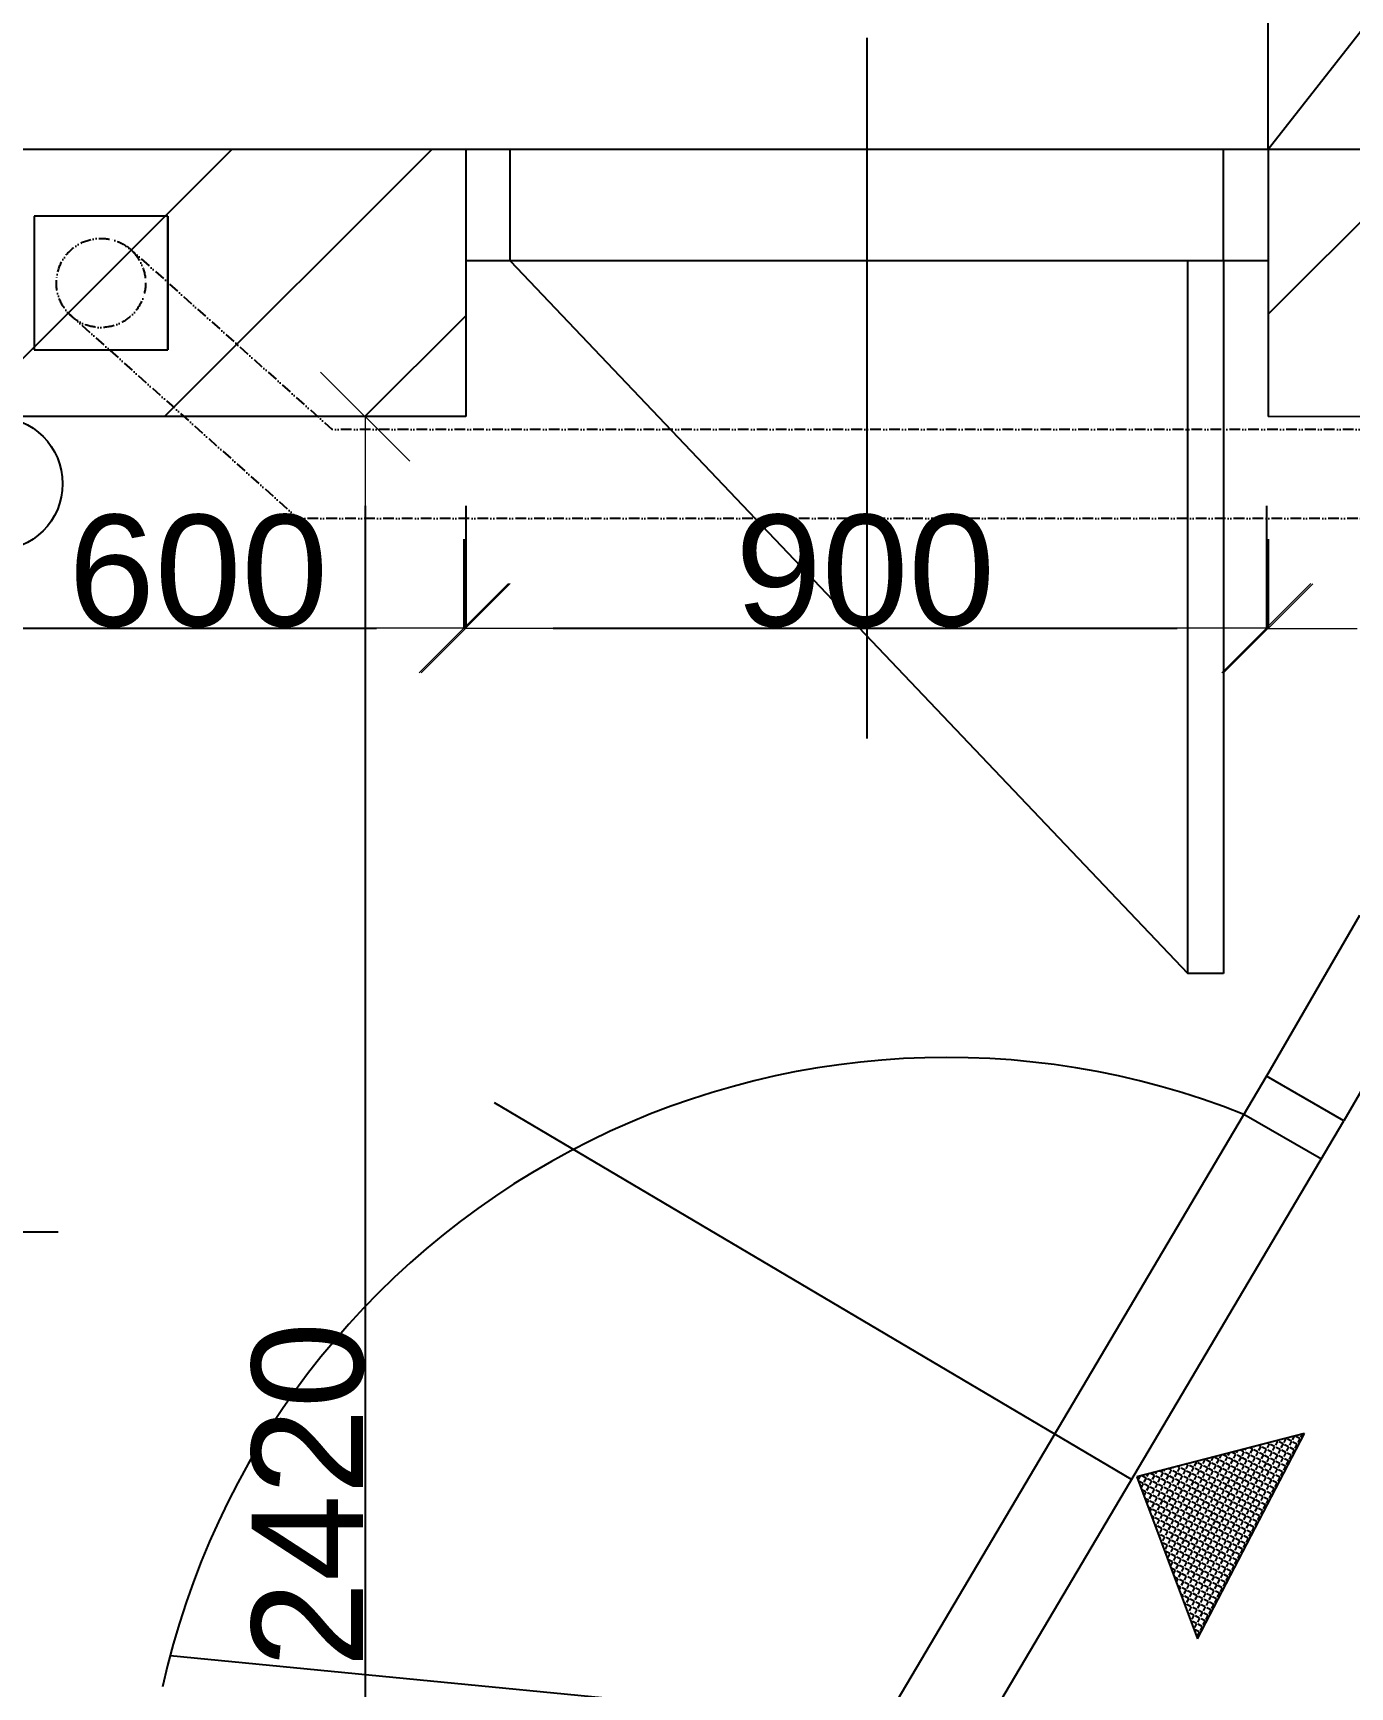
# Model space of a CAD drawing. Header units: millimetres. Extents: x 1480 to 86316, y 1484 to 27567.
# Drawn here: x 45429 to 46906, y 19368 to 21224 of the extents above; entities that cross this region are included whole.
import ezdxf

# ---------------------------------------------------------------- set-up
doc = ezdxf.new("R2010")
doc.units = ezdxf.units.MM
doc.linetypes.add('ACAD_ISO12W100', pattern=[21, 12, -3, 0, -3, 0, -3])
doc.layers.add('SLÁDEK OBV ZDIVO', color=7, linetype='Continuous')
doc.styles.add('GENERATED_STYLE_1', font='arial.ttf')

# ---------------------------------------------------------------- blocks, each defined once
blk = doc.blocks.new('ARROWHEAD_6')
at = {"color": 0, "linetype": 'Continuous', "lineweight": 0}
for p, q in [((-0.5, -0.5), (0.5, 0.5)), ((0, 0), (-1, 0))]:
    blk.add_line(p, q, dxfattribs=at)

msp = doc.modelspace()

# ---------------------------------------------------------------- linework, layer by layer
at = {"color": 7}
for p, q in [((46813.9, 21093.9), (46813.9, 23282.1)), ((46813.9, 21093.9), (47099.6, 21459.8)), ((46363.9, 21218.8), (46363.9, 20432.6)), ((41413.9, 21096.2), (45913.9, 21093.9)), ((45913.9, 21094.1), (46813.9, 21094.1)), ((45913.9, 21093.9), (45913.9, 20793.9)), ((45963.9, 20968.8), (45963.9, 21094.1)), ((46763.9, 20968.8), (46763.9, 21094.1)), ((46813.9, 21093.9), (47413.9, 21093.9)), ((46813.9, 21093.9), (46813.9, 20993.9)), ((46813.9, 21093.9), (46813.9, 20793.9)), ((45429.9, 21018.9), (45429.9, 20868.9)), ((45579.9, 21018.9), (45429.9, 21018.9)), ((45429.9, 21018.9), (45429.9, 20868.9)), ((45579.9, 21018.9), (45429.9, 21018.9)), ((45429.9, 21018.9), (45429.9, 20868.9)), ((45579.9, 21018.9), (45429.9, 21018.9)), ((45579.9, 20868.9), (45579.9, 21018.9)), ((45579.9, 20868.9), (45579.9, 21018.9)), ((45579.9, 20868.9), (45579.9, 21018.9)), ((45913.9, 20969.1), (46813.9, 20969.1)), ((45963.9, 20968.8), (46723.9, 20168.8)), ((46723.9, 20168.8), (46723.9, 20968.8)), ((46763.9, 20969), (46763.9, 20169)), ((46763.9, 20968.9), (46763.9, 20168.9)), ((46763.9, 20968.8), (46763.9, 20168.8)), ((45429.9, 20868.9), (45579.9, 20868.9)), ((45429.9, 20868.9), (45579.9, 20868.9)), ((45429.9, 20868.9), (45579.9, 20868.9)), ((45913.9, 20793.9), (45213.7, 20793.9)), ((45813.9, 20793.9), (45801.1, 20793.9)), ((47713.9, 20793.3), (46813.9, 20793.9)), ((45801.2, 20693.9), (45801.2, 18473.8)), ((45913.9, 20693.9), (45913.9, 20556.3)), ((46811.9, 20693.9), (46811.9, 20556.3)), ((45911.9, 20656.5), (45911.9, 20556.7)), ((46813.9, 20656.3), (46813.9, 20556.5)), ((45413.9, 20556.5), (45813.9, 20556.5)), ((46011.9, 20556.5), (46711.9, 20556.5)), ((46916.4, 20233.9), (46812.2, 20053.9)), ((46763.9, 20169), (46723.9, 20168.8)), ((46974, 20133.9), (46898.8, 20003.8)), ((46336.1, 19248.8), (46812.7, 20054.7)), ((46898.8, 20003.8), (46812.2, 20053.9)), ((46660.7, 19601.3), (45946.3, 20023.7)), ((46873.7, 19960.5), (46786.7, 20010.8)), ((46422.7, 19198.7), (46898.8, 20003.8)), ((44546.7, 19878.9), (45456.9, 19878.9)), ((46854.7, 19652.8), (46666.5, 19604.3)), ((46734.7, 19422.2), (46854.7, 19652.8)), ((46666.5, 19604.3), (46734.7, 19422.2)), ((45582.5, 19403.6), (46381.8, 19326))]:
    msp.add_line(p, q, dxfattribs=at)
at = {"color": 7, "linetype": 'Continuous'}
for p, q in [((45351.8, 20793.9), (45652, 21094)), ((45576.3, 20793.9), (45876.4, 21093.9)), ((46814.3, 20909.4), (47000.9, 21095.9)), ((45800.8, 20793.9), (45913.7, 20906.8)), ((46796.2, 19635.3), (46793, 19637)), ((46797.6, 19638.2), (46797, 19637)), ((46805.6, 19638.3), (46803.1, 19639.6)), ((46805.6, 19638.3), (46803.2, 19633.8)), ((46806.7, 19640.5), (46806.5, 19640)), ((46811.8, 19635.1), (46807.3, 19637.4)), ((46815, 19641.3), (46812.7, 19636.8)), ((46815, 19641.3), (46813.2, 19642.2)), ((46821.2, 19638), (46816.7, 19640.4)), ((46821.2, 19638), (46818.9, 19633.5)), ((46824.4, 19644.2), (46822.1, 19639.7)), ((46827.4, 19634.8), (46822.9, 19637.2)), ((46824.4, 19644.2), (46823.4, 19644.8)), ((46830.6, 19641), (46826.1, 19643.4)), ((46830.6, 19641), (46828.3, 19636.5)), ((46833.8, 19647.2), (46831.5, 19642.7)), ((46836.8, 19637.8), (46832.3, 19640.1)), ((46833.8, 19647.2), (46833.5, 19647.4)), ((46836.8, 19637.8), (46834.5, 19633.3)), ((46840, 19644), (46835.5, 19646.3)), ((46840, 19644), (46837.7, 19639.5)), ((46843, 19634.6), (46838.5, 19636.9)), ((46843.1, 19649.9), (46840.9, 19645.7)), ((46846.2, 19640.8), (46841.7, 19643.1)), ((46846.2, 19640.8), (46843.9, 19636.3)), ((46849.5, 19647), (46845, 19649.3)), ((46849.5, 19647), (46847.1, 19642.5)), ((46852.2, 19652.2), (46850.3, 19648.7)), ((46724, 19617.7), (46721.7, 19613.2)), ((46724, 19617.7), (46722.1, 19618.7)), ((46724.9, 19619.4), (46724.9, 19619.4)), ((46733.4, 19620.7), (46731.1, 19616.2)), ((46733.4, 19620.7), (46732.3, 19621.3)), ((46739.6, 19617.5), (46735.1, 19619.8)), ((46739.6, 19617.5), (46737.3, 19613)), ((46742.9, 19623.7), (46740.5, 19619.2)), ((46742.9, 19623.7), (46742.4, 19623.9)), ((46749.1, 19620.4), (46744.6, 19622.8)), ((46749.1, 19620.4), (46746.7, 19615.9)), ((46752.2, 19626.4), (46749.9, 19622.1)), ((46755.3, 19617.2), (46750.8, 19619.6)), ((46758.5, 19623.4), (46754, 19625.8)), ((46758.5, 19623.4), (46756.1, 19618.9)), ((46761.3, 19628.8), (46759.4, 19625.1)), ((46764.7, 19620.2), (46760.2, 19622.5)), ((46764.7, 19620.2), (46762.3, 19615.7)), ((46767.9, 19626.4), (46763.4, 19628.7)), ((46767.9, 19626.4), (46765.6, 19621.9)), ((46770.9, 19617), (46766.4, 19619.3)), ((46770.4, 19631.1), (46768.8, 19628.1)), ((46774.1, 19623.2), (46769.6, 19625.5)), ((46774.1, 19623.2), (46771.8, 19618.7)), ((46777.3, 19629.4), (46772.8, 19631.7)), ((46777.3, 19629.4), (46775, 19624.9)), ((46780.3, 19619.9), (46775.8, 19622.3)), ((46780.3, 19619.9), (46778, 19615.4)), ((46779.5, 19633.5), (46778.2, 19631.1)), ((46783.5, 19626.1), (46779, 19628.5)), ((46783.5, 19626.1), (46781.2, 19621.6)), ((46786.5, 19616.7), (46782, 19619.1)), ((46786.7, 19632.3), (46782.9, 19634.3)), ((46786.7, 19632.3), (46784.4, 19627.8)), ((46789.7, 19622.9), (46785.2, 19625.3)), ((46789.7, 19622.9), (46787.4, 19618.4)), ((46788.5, 19635.8), (46787.6, 19634)), ((46792.9, 19629.1), (46788.4, 19631.5)), ((46792.9, 19629.1), (46790.6, 19624.6)), ((46795.9, 19619.7), (46791.4, 19622)), ((46795.9, 19619.7), (46793.6, 19615.2)), ((46796.2, 19635.3), (46793.8, 19630.8)), ((46799.1, 19625.9), (46794.6, 19628.2)), ((46799.1, 19625.9), (46796.8, 19621.4)), ((46802.1, 19616.5), (46797.6, 19618.8)), ((46802.4, 19632.1), (46797.9, 19634.4)), ((46802.4, 19632.1), (46800, 19627.6)), ((46805.3, 19622.7), (46800.8, 19625)), ((46805.3, 19622.7), (46803, 19618.2)), ((46808.6, 19628.9), (46804.1, 19631.2)), ((46808.6, 19628.9), (46806.2, 19624.4)), ((46811.5, 19619.4), (46807, 19621.8)), ((46811.5, 19619.4), (46809.2, 19614.9)), ((46811.8, 19635.1), (46809.4, 19630.6)), ((46814.8, 19625.6), (46810.2, 19628)), ((46814.8, 19625.6), (46812.4, 19621.1)), ((46817.7, 19616.2), (46813.2, 19618.6)), ((46818, 19631.8), (46813.5, 19634.2)), ((46818, 19631.8), (46815.6, 19627.3)), ((46821, 19622.4), (46816.4, 19624.8)), ((46821, 19622.4), (46818.6, 19617.9)), ((46824.2, 19628.6), (46819.7, 19631)), ((46824.2, 19628.6), (46821.8, 19624.1)), ((46827.1, 19619.2), (46822.6, 19621.5)), ((46827.1, 19619.2), (46824.8, 19614.7)), ((46827.4, 19634.8), (46825.1, 19630.3)), ((46830.4, 19625.4), (46825.9, 19627.7)), ((46830.4, 19625.4), (46828, 19620.9)), ((46833.3, 19616), (46828.8, 19618.3)), ((46833.6, 19631.6), (46829.1, 19633.9)), ((46833.6, 19631.6), (46831.3, 19627.1)), ((46836.6, 19622.2), (46832.1, 19624.5)), ((46836.6, 19622.2), (46834.2, 19617.7)), ((46839.8, 19628.4), (46835.3, 19630.7)), ((46839.8, 19628.4), (46837.4, 19623.9)), ((46843, 19634.6), (46840.7, 19630.1)), ((46670.4, 19605.3), (46668.4, 19601.6)), ((46673.7, 19596.6), (46669.2, 19599)), ((46676.9, 19602.8), (46672.4, 19605.2)), ((46676.9, 19602.8), (46674.6, 19598.3)), ((46679.5, 19607.7), (46677.8, 19604.5)), ((46683.1, 19599.6), (46678.6, 19602)), ((46683.1, 19599.6), (46680.8, 19595.1)), ((46686.3, 19605.8), (46681.8, 19608.2)), ((46686.3, 19605.8), (46684, 19601.3)), ((46688.5, 19610), (46687.2, 19607.5)), ((46692.5, 19602.6), (46688, 19604.9)), ((46692.5, 19602.6), (46690.2, 19598.1)), ((46695.8, 19608.8), (46691.8, 19610.9)), ((46695.8, 19608.8), (46693.4, 19604.3)), ((46698.7, 19599.4), (46694.2, 19601.7)), ((46698.7, 19599.4), (46696.4, 19594.9)), ((46697.6, 19612.4), (46696.6, 19610.5)), ((46702, 19605.6), (46697.5, 19607.9)), ((46702, 19605.6), (46699.6, 19601.1)), ((46705.2, 19611.8), (46701.9, 19613.5)), ((46705.2, 19611.8), (46702.8, 19607.3)), ((46708.2, 19602.3), (46703.7, 19604.7)), ((46708.2, 19602.3), (46705.8, 19597.8)), ((46706.7, 19614.7), (46706.1, 19613.5)), ((46711.4, 19608.5), (46706.9, 19610.9)), ((46711.4, 19608.5), (46709, 19604)), ((46714.4, 19599.1), (46709.9, 19601.5)), ((46714.6, 19614.7), (46712, 19616.1)), ((46714.4, 19599.1), (46712, 19594.6)), ((46714.6, 19614.7), (46712.3, 19610.2)), ((46717.6, 19605.3), (46713.1, 19607.7)), ((46717.6, 19605.3), (46715.2, 19600.8)), ((46715.8, 19617.1), (46715.5, 19616.4)), ((46720.8, 19611.5), (46716.3, 19613.9)), ((46720.8, 19611.5), (46718.5, 19607)), ((46723.8, 19602.1), (46719.3, 19604.4)), ((46723.8, 19602.1), (46721.4, 19597.6)), ((46727, 19608.3), (46722.5, 19610.6)), ((46727, 19608.3), (46724.7, 19603.8)), ((46730, 19598.9), (46725.5, 19601.2)), ((46730.2, 19614.5), (46725.7, 19616.8)), ((46730, 19598.9), (46727.6, 19594.4)), ((46730.2, 19614.5), (46727.9, 19610)), ((46733.2, 19605.1), (46728.7, 19607.4)), ((46733.2, 19605.1), (46730.9, 19600.6)), ((46736.4, 19611.3), (46731.9, 19613.6)), ((46736.4, 19611.3), (46734.1, 19606.8)), ((46739.4, 19601.8), (46734.9, 19604.2)), ((46739.4, 19601.8), (46737.1, 19597.3)), ((46742.6, 19608), (46738.1, 19610.4)), ((46742.6, 19608), (46740.3, 19603.5)), ((46745.6, 19598.6), (46741.1, 19601)), ((46745.8, 19614.2), (46741.3, 19616.6)), ((46745.8, 19614.2), (46743.5, 19609.7)), ((46748.8, 19604.8), (46744.3, 19607.2)), ((46748.8, 19604.8), (46746.5, 19600.3)), ((46752, 19611), (46747.5, 19613.4)), ((46752, 19611), (46749.7, 19606.5)), ((46755, 19601.6), (46750.5, 19603.9)), ((46755, 19601.6), (46752.7, 19597.1)), ((46755.3, 19617.2), (46752.9, 19612.7)), ((46758.2, 19607.8), (46753.7, 19610.1)), ((46758.2, 19607.8), (46755.9, 19603.3)), ((46761.2, 19598.4), (46756.7, 19600.7)), ((46761.5, 19614), (46757, 19616.3)), ((46761.5, 19614), (46759.1, 19609.5)), ((46764.4, 19604.6), (46759.9, 19606.9)), ((46764.4, 19604.6), (46762.1, 19600.1)), ((46767.7, 19610.8), (46763.1, 19613.1)), ((46767.7, 19610.8), (46765.3, 19606.3)), ((46770.6, 19601.4), (46766.1, 19603.7)), ((46770.6, 19601.4), (46768.3, 19596.8)), ((46770.9, 19617), (46768.5, 19612.5)), ((46773.9, 19607.5), (46769.3, 19609.9)), ((46773.9, 19607.5), (46771.5, 19603)), ((46776.8, 19598.1), (46772.3, 19600.5)), ((46777.1, 19613.7), (46772.6, 19616.1)), ((46777.1, 19613.7), (46774.7, 19609.2)), ((46780.1, 19604.3), (46775.5, 19606.7)), ((46780.1, 19604.3), (46777.7, 19599.8)), ((46783.3, 19610.5), (46778.8, 19612.9)), ((46783.3, 19610.5), (46780.9, 19606)), ((46786.2, 19601.1), (46781.7, 19603.4)), ((46786.2, 19601.1), (46783.9, 19596.6)), ((46786.5, 19616.7), (46784.2, 19612.2)), ((46789.5, 19607.3), (46785, 19609.6)), ((46789.5, 19607.3), (46787.1, 19602.8)), ((46792.4, 19597.9), (46787.9, 19600.2)), ((46792.7, 19613.5), (46788.2, 19615.8)), ((46792.7, 19613.5), (46790.3, 19609)), ((46795.7, 19604.1), (46791.2, 19606.4)), ((46795.7, 19604.1), (46793.3, 19599.6)), ((46798.9, 19610.3), (46794.4, 19612.6)), ((46798.9, 19610.3), (46796.5, 19605.8)), ((46801.9, 19600.9), (46797.4, 19603.2)), ((46801.9, 19600.9), (46799.5, 19596.3)), ((46802.1, 19616.5), (46799.8, 19612)), ((46805.1, 19607.1), (46800.6, 19609.4)), ((46805.1, 19607.1), (46802.7, 19602.5)), ((46808.1, 19597.6), (46803.6, 19600)), ((46808.3, 19613.2), (46803.8, 19615.6)), ((46808.3, 19613.2), (46806, 19608.7)), ((46811.3, 19603.8), (46806.8, 19606.2)), ((46811.3, 19603.8), (46808.9, 19599.3)), ((46814.5, 19610), (46810, 19612.4)), ((46814.5, 19610), (46812.2, 19605.5)), ((46817.5, 19600.6), (46813, 19603)), ((46817.5, 19600.6), (46815.1, 19596.1)), ((46817.7, 19616.2), (46815.4, 19611.7)), ((46820.7, 19606.8), (46816.2, 19609.1)), ((46820.7, 19606.8), (46818.4, 19602.3)), ((46823.7, 19597.4), (46819.2, 19599.7)), ((46823.9, 19613), (46819.4, 19615.3)), ((46823.9, 19613), (46821.6, 19608.5)), ((46826.9, 19603.6), (46822.4, 19605.9)), ((46826.9, 19603.6), (46824.6, 19599.1)), ((46830.1, 19609.8), (46825.6, 19612.1)), ((46830.1, 19609.8), (46827.8, 19605.3)), ((46833.3, 19616), (46831, 19611.5)), ((46673.7, 19596.6), (46671.4, 19592.1)), ((46676.7, 19587.2), (46672.2, 19589.6)), ((46676.7, 19587.2), (46674.5, 19583)), ((46679.9, 19593.4), (46675.4, 19595.8)), ((46679.9, 19593.4), (46677.6, 19588.9)), ((46682.9, 19584), (46678.4, 19586.3)), ((46682.9, 19584), (46680.5, 19579.5)), ((46686.1, 19590.2), (46681.6, 19592.5)), ((46686.1, 19590.2), (46683.8, 19585.7)), ((46689.1, 19580.8), (46684.6, 19583.1)), ((46689.3, 19596.4), (46684.8, 19598.7)), ((46689.1, 19580.8), (46686.7, 19576.3)), ((46689.3, 19596.4), (46687, 19591.9)), ((46692.3, 19587), (46687.8, 19589.3)), ((46692.3, 19587), (46690, 19582.5)), ((46695.5, 19593.2), (46691, 19595.5)), ((46695.5, 19593.2), (46693.2, 19588.7)), ((46698.5, 19583.8), (46694, 19586.1)), ((46698.5, 19583.8), (46696.2, 19579.2)), ((46701.7, 19590), (46697.2, 19592.3)), ((46701.7, 19590), (46699.4, 19585.4)), ((46704.7, 19580.5), (46700.2, 19582.9)), ((46704.9, 19596.1), (46700.4, 19598.5)), ((46704.7, 19580.5), (46702.3, 19576)), ((46704.9, 19596.1), (46702.6, 19591.6)), ((46707.9, 19586.7), (46703.4, 19589.1)), ((46707.9, 19586.7), (46705.6, 19582.2)), ((46711.1, 19592.9), (46706.6, 19595.3)), ((46711.1, 19592.9), (46708.8, 19588.4)), ((46714.1, 19583.5), (46709.6, 19585.8)), ((46714.1, 19583.5), (46711.8, 19579)), ((46717.3, 19589.7), (46712.8, 19592)), ((46717.3, 19589.7), (46715, 19585.2)), ((46720.3, 19580.3), (46715.8, 19582.6)), ((46720.6, 19595.9), (46716.1, 19598.2)), ((46720.3, 19580.3), (46718, 19575.8)), ((46720.6, 19595.9), (46718.2, 19591.4)), ((46723.5, 19586.5), (46719, 19588.8)), ((46723.5, 19586.5), (46721.2, 19582)), ((46726.8, 19592.7), (46722.2, 19595)), ((46726.8, 19592.7), (46724.4, 19588.2)), ((46729.7, 19583.3), (46725.2, 19585.6)), ((46729.7, 19583.3), (46727.4, 19578.7)), ((46733, 19589.5), (46728.4, 19591.8)), ((46733, 19589.5), (46730.6, 19584.9)), ((46735.9, 19580), (46731.4, 19582.4)), ((46736.2, 19595.7), (46731.7, 19598)), ((46736.2, 19595.7), (46733.8, 19591.1)), ((46739.1, 19586.2), (46734.6, 19588.6)), ((46739.1, 19586.2), (46736.8, 19581.7)), ((46742.4, 19592.4), (46737.9, 19594.8)), ((46742.4, 19592.4), (46740, 19587.9)), ((46745.3, 19583), (46740.8, 19585.4)), ((46745.3, 19583), (46743, 19578.5)), ((46745.6, 19598.6), (46743.3, 19594.1)), ((46748.6, 19589.2), (46744.1, 19591.5)), ((46748.6, 19589.2), (46746.2, 19584.7)), ((46751.5, 19579.8), (46747, 19582.1)), ((46751.8, 19595.4), (46747.3, 19597.7)), ((46751.8, 19595.4), (46749.4, 19590.9)), ((46754.8, 19586), (46750.3, 19588.3)), ((46754.8, 19586), (46752.4, 19581.5)), ((46758, 19592.2), (46753.5, 19594.5)), ((46758, 19592.2), (46755.6, 19587.7)), ((46761, 19582.8), (46756.5, 19585.1)), ((46761, 19582.8), (46758.6, 19578.3)), ((46761.2, 19598.4), (46758.9, 19593.9)), ((46764.2, 19589), (46759.7, 19591.3)), ((46764.2, 19589), (46761.8, 19584.5)), ((46767.2, 19579.5), (46762.7, 19581.9)), ((46767.4, 19595.2), (46762.9, 19597.5)), ((46767.4, 19595.2), (46765.1, 19590.6)), ((46770.4, 19585.7), (46765.9, 19588.1)), ((46770.4, 19585.7), (46768, 19581.2)), ((46773.6, 19591.9), (46769.1, 19594.3)), ((46773.6, 19591.9), (46771.3, 19587.4)), ((46776.6, 19582.5), (46772.1, 19584.9)), ((46776.6, 19582.5), (46774.2, 19578)), ((46776.8, 19598.1), (46774.5, 19593.6)), ((46779.8, 19588.7), (46775.3, 19591.1)), ((46779.8, 19588.7), (46777.5, 19584.2)), ((46782.8, 19579.3), (46778.3, 19581.6)), ((46783, 19594.9), (46778.5, 19597.2)), ((46783, 19594.9), (46780.7, 19590.4)), ((46786, 19585.5), (46781.5, 19587.8)), ((46786, 19585.5), (46783.7, 19581)), ((46789.2, 19591.7), (46784.7, 19594)), ((46789.2, 19591.7), (46786.9, 19587.2)), ((46792.2, 19582.3), (46787.7, 19584.6)), ((46792.2, 19582.3), (46789.9, 19577.8)), ((46792.4, 19597.9), (46790.1, 19593.4)), ((46795.4, 19588.5), (46790.9, 19590.8)), ((46795.4, 19588.5), (46793.1, 19584)), ((46798.4, 19579), (46793.9, 19581.4)), ((46798.6, 19594.7), (46794.1, 19597)), ((46798.6, 19594.7), (46796.3, 19590.2)), ((46801.6, 19585.2), (46797.1, 19587.6)), ((46801.6, 19585.2), (46799.3, 19580.7)), ((46804.8, 19591.4), (46800.3, 19593.8)), ((46804.8, 19591.4), (46802.5, 19586.9)), ((46807.8, 19582), (46803.3, 19584.4)), ((46807.8, 19582), (46805.5, 19577.5)), ((46808.1, 19597.6), (46805.7, 19593.1)), ((46811, 19588.2), (46806.5, 19590.6)), ((46811, 19588.2), (46808.7, 19583.7)), ((46814, 19578.8), (46809.5, 19581.1)), ((46814.3, 19594.4), (46809.8, 19596.8)), ((46814.3, 19594.4), (46811.9, 19589.9)), ((46817.2, 19585), (46812.7, 19587.3)), ((46817.2, 19585), (46814.9, 19580.5)), ((46820.5, 19591.2), (46815.9, 19593.5)), ((46820.5, 19591.2), (46818.1, 19586.7)), ((46823.7, 19597.4), (46821.3, 19592.9)), ((46679.7, 19577.8), (46675.6, 19579.9)), ((46679.7, 19577.8), (46677.8, 19574.2)), ((46682.6, 19568.4), (46679.3, 19570.1)), ((46682.6, 19568.4), (46681.1, 19565.4)), ((46685.9, 19574.6), (46681.3, 19576.9)), ((46685.9, 19574.6), (46683.5, 19570.1)), ((46688.8, 19565.2), (46684.3, 19567.5)), ((46688.8, 19565.2), (46686.5, 19560.7)), ((46692, 19571.4), (46687.5, 19573.7)), ((46692, 19571.4), (46689.7, 19566.9)), ((46695, 19561.9), (46690.5, 19564.3)), ((46695.3, 19577.6), (46690.8, 19579.9)), ((46695, 19561.9), (46692.7, 19557.4)), ((46695.3, 19577.6), (46692.9, 19573)), ((46698.2, 19568.1), (46693.7, 19570.5)), ((46698.2, 19568.1), (46695.9, 19563.6)), ((46701.5, 19574.3), (46697, 19576.7)), ((46701.5, 19574.3), (46699.1, 19569.8)), ((46704.4, 19564.9), (46699.9, 19567.3)), ((46704.4, 19564.9), (46702.1, 19560.4)), ((46707.7, 19571.1), (46703.2, 19573.5)), ((46707.7, 19571.1), (46705.3, 19566.6)), ((46710.6, 19561.7), (46706.1, 19564)), ((46710.9, 19577.3), (46706.4, 19579.7)), ((46710.6, 19561.7), (46708.3, 19557.2)), ((46710.9, 19577.3), (46708.5, 19572.8)), ((46713.9, 19567.9), (46709.4, 19570.2)), ((46713.9, 19567.9), (46711.5, 19563.4)), ((46717.1, 19574.1), (46712.6, 19576.4)), ((46717.1, 19574.1), (46714.7, 19569.6)), ((46720.1, 19564.7), (46715.6, 19567)), ((46720.1, 19564.7), (46717.7, 19560.2)), ((46723.3, 19570.9), (46718.8, 19573.2)), ((46723.3, 19570.9), (46720.9, 19566.4)), ((46726.3, 19561.4), (46721.8, 19563.8)), ((46726.5, 19577.1), (46722, 19579.4)), ((46726.5, 19577.1), (46724.2, 19572.6)), ((46729.5, 19567.6), (46725, 19570)), ((46729.5, 19567.6), (46727.1, 19563.1)), ((46732.7, 19573.8), (46728.2, 19576.2)), ((46732.7, 19573.8), (46730.4, 19569.3)), ((46735.7, 19564.4), (46731.2, 19566.8)), ((46735.7, 19564.4), (46733.3, 19559.9)), ((46735.9, 19580), (46733.6, 19575.5)), ((46738.9, 19570.6), (46734.4, 19573)), ((46738.9, 19570.6), (46736.6, 19566.1)), ((46741.9, 19561.2), (46737.4, 19563.5)), ((46742.1, 19576.8), (46737.6, 19579.2)), ((46742.1, 19576.8), (46739.8, 19572.3)), ((46745.1, 19567.4), (46740.6, 19569.7)), ((46745.1, 19567.4), (46742.8, 19562.9)), ((46748.3, 19573.6), (46743.8, 19575.9)), ((46748.3, 19573.6), (46746, 19569.1)), ((46751.3, 19564.2), (46746.8, 19566.5)), ((46751.3, 19564.2), (46749, 19559.7)), ((46751.5, 19579.8), (46749.2, 19575.3)), ((46754.5, 19570.4), (46750, 19572.7)), ((46754.5, 19570.4), (46752.2, 19565.9)), ((46757.5, 19560.9), (46753, 19563.3)), ((46757.7, 19576.6), (46753.2, 19578.9)), ((46757.7, 19576.6), (46755.4, 19572.1)), ((46760.7, 19567.1), (46756.2, 19569.5)), ((46760.7, 19567.1), (46758.4, 19562.6)), ((46763.9, 19573.3), (46759.4, 19575.7)), ((46763.9, 19573.3), (46761.6, 19568.8)), ((46766.9, 19563.9), (46762.4, 19566.3)), ((46766.9, 19563.9), (46764.6, 19559.4)), ((46767.2, 19579.5), (46764.8, 19575)), ((46770.1, 19570.1), (46765.6, 19572.5)), ((46770.1, 19570.1), (46767.8, 19565.6)), ((46773.1, 19560.7), (46768.6, 19563)), ((46773.4, 19576.3), (46768.9, 19578.7)), ((46773.4, 19576.3), (46771, 19571.8)), ((46776.3, 19566.9), (46771.8, 19569.2)), ((46776.3, 19566.9), (46774, 19562.4)), ((46779.6, 19573.1), (46775, 19575.4)), ((46779.6, 19573.1), (46777.2, 19568.6)), ((46782.5, 19563.7), (46778, 19566)), ((46782.5, 19563.7), (46780.2, 19559.2)), ((46782.8, 19579.3), (46780.4, 19574.8)), ((46785.8, 19569.9), (46781.2, 19572.2)), ((46785.8, 19569.9), (46783.4, 19565.4)), ((46788.7, 19560.4), (46784.2, 19562.8)), ((46789, 19576.1), (46784.5, 19578.4)), ((46789, 19576.1), (46786.6, 19571.6)), ((46791.9, 19566.6), (46787.4, 19569)), ((46791.9, 19566.6), (46789.6, 19562.1)), ((46795.2, 19572.8), (46790.7, 19575.2)), ((46795.2, 19572.8), (46792.8, 19568.3)), ((46798.1, 19563.4), (46793.6, 19565.8)), ((46798.1, 19563.4), (46795.8, 19558.9)), ((46798.4, 19579), (46796.1, 19574.5)), ((46801.4, 19569.6), (46796.9, 19572)), ((46801.4, 19569.6), (46799, 19565.1)), ((46804.3, 19560.2), (46799.8, 19562.5)), ((46804.6, 19575.8), (46800.1, 19578.2)), ((46804.6, 19575.8), (46802.2, 19571.3)), ((46807.6, 19566.4), (46803.1, 19568.7)), ((46807.6, 19566.4), (46805.2, 19561.9)), ((46810.8, 19572.6), (46806.3, 19574.9)), ((46810.8, 19572.6), (46808.4, 19568.1)), ((46814, 19578.8), (46811.7, 19574.3)), ((46685.6, 19559), (46683, 19560.3)), ((46685.6, 19559), (46684.4, 19556.6)), ((46688.6, 19549.5), (46686.6, 19550.6)), ((46691.8, 19555.7), (46687.3, 19558.1)), ((46688.6, 19549.5), (46687.7, 19547.8)), ((46691.8, 19555.7), (46689.5, 19551.2)), ((46694.8, 19546.3), (46690.3, 19548.7)), ((46694.8, 19546.3), (46692.4, 19541.8)), ((46698, 19552.5), (46693.5, 19554.9)), ((46698, 19552.5), (46695.7, 19548)), ((46701, 19543.1), (46696.5, 19545.4)), ((46701.2, 19558.7), (46696.7, 19561.1)), ((46701.2, 19558.7), (46698.9, 19554.2)), ((46704.2, 19549.3), (46699.7, 19551.6)), ((46704.2, 19549.3), (46701.9, 19544.8)), ((46707.4, 19555.5), (46702.9, 19557.8)), ((46707.4, 19555.5), (46705.1, 19551)), ((46710.4, 19546.1), (46705.9, 19548.4)), ((46710.4, 19546.1), (46708, 19541.6)), ((46713.6, 19552.3), (46709.1, 19554.6)), ((46713.6, 19552.3), (46711.3, 19547.8)), ((46716.6, 19542.9), (46712.1, 19545.2)), ((46716.8, 19558.5), (46712.3, 19560.8)), ((46716.8, 19558.5), (46714.5, 19554)), ((46719.8, 19549), (46715.3, 19551.4)), ((46719.8, 19549), (46717.5, 19544.5)), ((46723, 19555.2), (46718.5, 19557.6)), ((46723, 19555.2), (46720.7, 19550.7)), ((46726, 19545.8), (46721.5, 19548.2)), ((46726, 19545.8), (46723.7, 19541.3)), ((46726.3, 19561.4), (46723.9, 19556.9)), ((46729.2, 19552), (46724.7, 19554.4)), ((46729.2, 19552), (46726.9, 19547.5)), ((46732.2, 19542.6), (46727.7, 19544.9)), ((46732.5, 19558.2), (46727.9, 19560.6)), ((46732.5, 19558.2), (46730.1, 19553.7)), ((46735.4, 19548.8), (46730.9, 19551.1)), ((46735.4, 19548.8), (46733.1, 19544.3)), ((46738.7, 19555), (46734.1, 19557.3)), ((46738.7, 19555), (46736.3, 19550.5)), ((46741.6, 19545.6), (46737.1, 19547.9)), ((46741.6, 19545.6), (46739.3, 19541.1)), ((46741.9, 19561.2), (46739.5, 19556.7)), ((46744.8, 19551.8), (46740.3, 19554.1)), ((46744.8, 19551.8), (46742.5, 19547.3)), ((46747.8, 19542.4), (46743.3, 19544.7)), ((46748.1, 19558), (46743.6, 19560.3)), ((46748.1, 19558), (46745.7, 19553.5)), ((46751, 19548.6), (46746.5, 19550.9)), ((46751, 19548.6), (46748.7, 19544)), ((46754.3, 19554.7), (46749.8, 19557.1)), ((46754.3, 19554.7), (46751.9, 19550.2)), ((46757.2, 19545.3), (46752.7, 19547.7)), ((46757.2, 19545.3), (46754.9, 19540.8)), ((46757.5, 19560.9), (46755.1, 19556.4)), ((46760.5, 19551.5), (46756, 19553.9)), ((46760.5, 19551.5), (46758.1, 19547)), ((46763.4, 19542.1), (46758.9, 19544.5)), ((46763.7, 19557.7), (46759.2, 19560.1)), ((46763.7, 19557.7), (46761.3, 19553.2)), ((46766.7, 19548.3), (46762.2, 19550.6)), ((46766.7, 19548.3), (46764.3, 19543.8)), ((46769.9, 19554.5), (46765.4, 19556.8)), ((46769.9, 19554.5), (46767.5, 19550)), ((46772.9, 19545.1), (46768.4, 19547.4)), ((46772.9, 19545.1), (46770.5, 19540.6)), ((46773.1, 19560.7), (46770.8, 19556.2)), ((46776.1, 19551.3), (46771.6, 19553.6)), ((46776.1, 19551.3), (46773.7, 19546.8)), ((46779.1, 19541.9), (46774.6, 19544.2)), ((46779.3, 19557.5), (46774.8, 19559.8)), ((46779.3, 19557.5), (46777, 19553)), ((46782.3, 19548.1), (46777.8, 19550.4)), ((46782.3, 19548.1), (46779.9, 19543.5)), ((46785.5, 19554.3), (46781, 19556.6)), ((46785.5, 19554.3), (46783.2, 19549.7)), ((46788.5, 19544.8), (46784, 19547.2)), ((46788.5, 19544.8), (46786.1, 19540.3)), ((46788.7, 19560.4), (46786.4, 19555.9)), ((46791.7, 19551), (46787.2, 19553.4)), ((46791.7, 19551), (46789.4, 19546.5)), ((46794.7, 19541.6), (46790.2, 19544)), ((46794.9, 19557.2), (46790.4, 19559.6)), ((46794.9, 19557.2), (46792.6, 19552.7)), ((46797.9, 19547.8), (46793.4, 19550.2)), ((46797.9, 19547.8), (46795.6, 19543.3)), ((46801.1, 19554), (46796.6, 19556.3)), ((46801.1, 19554), (46798.8, 19549.5)), ((46804.3, 19560.2), (46802, 19555.7)), ((46691.6, 19540.1), (46690.3, 19540.8)), ((46691.6, 19540.1), (46691, 19539)), ((46697.8, 19536.9), (46693.2, 19539.2)), ((46694.5, 19530.7), (46694, 19531)), ((46694.5, 19530.7), (46694.3, 19530.2)), ((46697.8, 19536.9), (46695.4, 19532.4)), ((46700.7, 19527.5), (46696.2, 19529.8)), ((46700.7, 19527.5), (46698.4, 19523)), ((46701, 19543.1), (46698.6, 19538.6)), ((46703.9, 19533.7), (46699.4, 19536)), ((46703.9, 19533.7), (46701.6, 19529.2)), ((46706.9, 19524.3), (46702.4, 19526.6)), ((46707.2, 19539.9), (46702.7, 19542.2)), ((46707.2, 19539.9), (46704.8, 19535.4)), ((46710.1, 19530.5), (46705.6, 19532.8)), ((46710.1, 19530.5), (46707.8, 19525.9)), ((46713.4, 19536.7), (46708.9, 19539)), ((46713.4, 19536.7), (46711, 19532.1)), ((46716.3, 19527.2), (46711.8, 19529.6)), ((46716.3, 19527.2), (46714, 19522.7)), ((46716.6, 19542.9), (46714.2, 19538.3)), ((46719.6, 19533.4), (46715.1, 19535.8)), ((46719.6, 19533.4), (46717.2, 19528.9)), ((46722.5, 19524), (46718, 19526.4)), ((46722.8, 19539.6), (46718.3, 19542)), ((46722.8, 19539.6), (46720.4, 19535.1)), ((46725.8, 19530.2), (46721.3, 19532.6)), ((46725.8, 19530.2), (46723.4, 19525.7)), ((46729, 19536.4), (46724.5, 19538.7)), ((46729, 19536.4), (46726.6, 19531.9)), ((46732, 19527), (46727.5, 19529.3)), ((46732, 19527), (46729.6, 19522.5)), ((46732.2, 19542.6), (46729.9, 19538.1)), ((46735.2, 19533.2), (46730.7, 19535.5)), ((46735.2, 19533.2), (46732.8, 19528.7)), ((46738.2, 19523.8), (46733.6, 19526.1)), ((46738.4, 19539.4), (46733.9, 19541.7)), ((46738.4, 19539.4), (46736.1, 19534.9)), ((46741.4, 19530), (46736.9, 19532.3)), ((46741.4, 19530), (46739, 19525.5)), ((46744.6, 19536.2), (46740.1, 19538.5)), ((46744.6, 19536.2), (46742.3, 19531.7)), ((46747.6, 19526.7), (46743.1, 19529.1)), ((46747.6, 19526.7), (46745.2, 19522.2)), ((46747.8, 19542.4), (46745.5, 19537.8)), ((46750.8, 19532.9), (46746.3, 19535.3)), ((46750.8, 19532.9), (46748.5, 19528.4)), ((46753.8, 19523.5), (46749.3, 19525.9)), ((46754, 19539.1), (46749.5, 19541.5)), ((46754, 19539.1), (46751.7, 19534.6)), ((46757, 19529.7), (46752.5, 19532.1)), ((46757, 19529.7), (46754.7, 19525.2)), ((46760.2, 19535.9), (46755.7, 19538.3)), ((46760.2, 19535.9), (46757.9, 19531.4)), ((46763.2, 19526.5), (46758.7, 19528.8)), ((46763.2, 19526.5), (46760.8, 19522)), ((46763.4, 19542.1), (46761.1, 19537.6)), ((46766.4, 19532.7), (46761.9, 19535)), ((46766.4, 19532.7), (46764.1, 19528.2)), ((46769.4, 19523.3), (46764.9, 19525.6)), ((46769.6, 19538.9), (46765.1, 19541.2)), ((46769.6, 19538.9), (46767.3, 19534.4)), ((46772.6, 19529.5), (46768.1, 19531.8)), ((46772.6, 19529.5), (46770.3, 19525)), ((46775.8, 19535.7), (46771.3, 19538)), ((46775.8, 19535.7), (46773.5, 19531.2)), ((46778.8, 19526.2), (46774.3, 19528.6)), ((46778.8, 19526.2), (46776.5, 19521.7)), ((46779.1, 19541.9), (46776.7, 19537.4)), ((46782, 19532.4), (46777.5, 19534.8)), ((46782, 19532.4), (46779.7, 19527.9)), ((46785, 19523), (46780.5, 19525.4)), ((46785.3, 19538.6), (46780.7, 19541)), ((46785.3, 19538.6), (46782.9, 19534.1)), ((46788.2, 19529.2), (46783.7, 19531.6)), ((46788.2, 19529.2), (46785.9, 19524.7)), ((46791.5, 19535.4), (46786.9, 19537.8)), ((46791.5, 19535.4), (46789.1, 19530.9)), ((46794.7, 19541.6), (46792.3, 19537.1)), ((46703.7, 19518.1), (46699.2, 19520.4)), ((46703.7, 19518.1), (46701.4, 19513.6)), ((46706.7, 19508.6), (46702.2, 19511)), ((46706.7, 19508.6), (46704.3, 19504.1)), ((46706.9, 19524.3), (46704.6, 19519.8)), ((46709.9, 19514.8), (46705.4, 19517.2)), ((46709.9, 19514.8), (46707.6, 19510.3)), ((46712.9, 19505.4), (46708.4, 19507.8)), ((46713.1, 19521), (46708.6, 19523.4)), ((46713.1, 19521), (46710.8, 19516.5)), ((46716.1, 19511.6), (46711.6, 19514)), ((46716.1, 19511.6), (46713.7, 19507.1)), ((46719.3, 19517.8), (46714.8, 19520.2)), ((46719.3, 19517.8), (46717, 19513.3)), ((46722.3, 19508.4), (46717.8, 19510.7)), ((46722.3, 19508.4), (46719.9, 19503.9)), ((46722.5, 19524), (46720.2, 19519.5)), ((46725.5, 19514.6), (46721, 19516.9)), ((46725.5, 19514.6), (46723.2, 19510.1)), ((46728.5, 19505.2), (46724, 19507.5)), ((46728.7, 19520.8), (46724.2, 19523.1)), ((46728.7, 19520.8), (46726.4, 19516.3)), ((46731.7, 19511.4), (46727.2, 19513.7)), ((46731.7, 19511.4), (46729.4, 19506.9)), ((46734.9, 19517.6), (46730.4, 19519.9)), ((46734.9, 19517.6), (46732.6, 19513.1)), ((46737.9, 19508.1), (46733.4, 19510.5)), ((46737.9, 19508.1), (46735.6, 19503.6)), ((46738.2, 19523.8), (46735.8, 19519.3)), ((46741.1, 19514.3), (46736.6, 19516.7)), ((46741.1, 19514.3), (46738.8, 19509.8)), ((46744.1, 19504.9), (46739.6, 19507.3)), ((46744.4, 19520.5), (46739.8, 19522.9)), ((46744.4, 19520.5), (46742, 19516)), ((46747.3, 19511.1), (46742.8, 19513.5)), ((46747.3, 19511.1), (46745, 19506.6)), ((46750.6, 19517.3), (46746, 19519.7)), ((46750.6, 19517.3), (46748.2, 19512.8)), ((46753.5, 19507.9), (46749, 19510.2)), ((46753.5, 19507.9), (46751.2, 19503.4)), ((46753.8, 19523.5), (46751.4, 19519)), ((46756.7, 19514.1), (46752.2, 19516.4)), ((46756.7, 19514.1), (46754.4, 19509.6)), ((46759.7, 19504.7), (46755.2, 19507)), ((46760, 19520.3), (46755.5, 19522.6)), ((46760, 19520.3), (46757.6, 19515.8)), ((46762.9, 19510.9), (46758.4, 19513.2)), ((46762.9, 19510.9), (46760.6, 19506.4)), ((46766.2, 19517.1), (46761.7, 19519.4)), ((46766.2, 19517.1), (46763.8, 19512.6)), ((46769.1, 19507.6), (46764.6, 19510)), ((46769.1, 19507.6), (46766.8, 19503.1)), ((46769.4, 19523.3), (46767, 19518.8)), ((46772.4, 19513.8), (46767.9, 19516.2)), ((46772.4, 19513.8), (46770, 19509.3)), ((46775.3, 19504.4), (46770.8, 19506.8)), ((46775.6, 19520), (46771.1, 19522.4)), ((46775.6, 19520), (46773.2, 19515.5)), ((46778.6, 19510.6), (46774.1, 19513)), ((46778.6, 19510.6), (46776.2, 19506.1)), ((46781.8, 19516.8), (46777.3, 19519.2)), ((46781.8, 19516.8), (46779.4, 19512.3)), ((46785, 19523), (46782.7, 19518.5)), ((46709.6, 19499.2), (46705.1, 19501.6)), ((46709.6, 19499.2), (46707.4, 19495)), ((46712.6, 19489.8), (46708.6, 19491.9)), ((46712.9, 19505.4), (46710.5, 19500.9)), ((46712.6, 19489.8), (46710.7, 19486.2)), ((46715.8, 19496), (46711.3, 19498.3)), ((46715.8, 19496), (46713.5, 19491.5)), ((46718.8, 19486.6), (46714.3, 19488.9)), ((46719.1, 19502.2), (46714.6, 19504.5)), ((46719.1, 19502.2), (46716.7, 19497.7)), ((46722, 19492.8), (46717.5, 19495.1)), ((46722, 19492.8), (46719.7, 19488.3)), ((46725.3, 19499), (46720.8, 19501.3)), ((46725.3, 19499), (46722.9, 19494.5)), ((46728.2, 19489.6), (46723.7, 19491.9)), ((46728.2, 19489.6), (46725.9, 19485)), ((46728.5, 19505.2), (46726.1, 19500.7)), ((46731.5, 19495.8), (46727, 19498.1)), ((46731.5, 19495.8), (46729.1, 19491.2)), ((46734.4, 19486.3), (46729.9, 19488.7)), ((46734.7, 19501.9), (46730.2, 19504.3)), ((46734.7, 19501.9), (46732.3, 19497.4)), ((46737.7, 19492.5), (46733.2, 19494.9)), ((46737.7, 19492.5), (46735.3, 19488)), ((46740.9, 19498.7), (46736.4, 19501.1)), ((46740.9, 19498.7), (46738.5, 19494.2)), ((46743.9, 19489.3), (46739.3, 19491.7)), ((46743.9, 19489.3), (46741.5, 19484.8)), ((46744.1, 19504.9), (46741.8, 19500.4)), ((46747.1, 19495.5), (46742.6, 19497.8)), ((46747.1, 19495.5), (46744.7, 19491)), ((46750.1, 19486.1), (46745.5, 19488.4)), ((46750.3, 19501.7), (46745.8, 19504)), ((46750.3, 19501.7), (46748, 19497.2)), ((46753.3, 19492.3), (46748.8, 19494.6)), ((46753.3, 19492.3), (46750.9, 19487.8)), ((46756.5, 19498.5), (46752, 19500.8)), ((46756.5, 19498.5), (46754.2, 19494)), ((46759.5, 19489.1), (46755, 19491.4)), ((46759.5, 19489.1), (46757.1, 19484.6)), ((46759.7, 19504.7), (46757.4, 19500.2)), ((46762.7, 19495.3), (46758.2, 19497.6)), ((46762.7, 19495.3), (46760.4, 19490.7)), ((46765.7, 19485.8), (46761.2, 19488.2)), ((46765.9, 19501.5), (46761.4, 19503.8)), ((46765.9, 19501.5), (46763.6, 19496.9)), ((46768.9, 19492), (46764.4, 19494.4)), ((46768.9, 19492), (46766.5, 19487.5)), ((46772.1, 19498.2), (46767.6, 19500.6)), ((46772.1, 19498.2), (46769.8, 19493.7)), ((46775.3, 19504.4), (46773, 19499.9)), ((46715.6, 19480.4), (46712.3, 19482.1)), ((46715.6, 19480.4), (46714, 19477.4)), ((46718.6, 19471), (46715.9, 19472.3)), ((46718.8, 19486.6), (46716.5, 19482.1)), ((46721.8, 19477.2), (46717.3, 19479.5)), ((46718.6, 19471), (46717.3, 19468.6)), ((46721.8, 19477.2), (46719.5, 19472.7)), ((46724.8, 19467.7), (46720.3, 19470.1)), ((46725, 19483.4), (46720.5, 19485.7)), ((46725, 19483.4), (46722.7, 19478.9)), ((46728, 19473.9), (46723.5, 19476.3)), ((46728, 19473.9), (46725.6, 19469.4)), ((46731.2, 19480.1), (46726.7, 19482.5)), ((46731.2, 19480.1), (46728.9, 19475.6)), ((46734.2, 19470.7), (46729.7, 19473.1)), ((46734.2, 19470.7), (46731.8, 19466.2)), ((46734.4, 19486.3), (46732.1, 19481.8)), ((46737.4, 19476.9), (46732.9, 19479.3)), ((46737.4, 19476.9), (46735.1, 19472.4)), ((46740.4, 19467.5), (46735.9, 19469.8)), ((46740.6, 19483.1), (46736.1, 19485.5)), ((46740.6, 19483.1), (46738.3, 19478.6)), ((46743.6, 19473.7), (46739.1, 19476)), ((46743.6, 19473.7), (46741.3, 19469.2)), ((46746.8, 19479.9), (46742.3, 19482.2)), ((46746.8, 19479.9), (46744.5, 19475.4)), ((46749.8, 19470.5), (46745.3, 19472.8)), ((46749.8, 19470.5), (46747.5, 19466)), ((46750.1, 19486.1), (46747.7, 19481.6)), ((46753, 19476.7), (46748.5, 19479)), ((46753, 19476.7), (46750.7, 19472.2)), ((46756, 19467.2), (46751.5, 19469.6)), ((46756.3, 19482.9), (46751.7, 19485.2)), ((46756.3, 19482.9), (46753.9, 19478.4)), ((46759.2, 19473.4), (46754.7, 19475.8)), ((46759.2, 19473.4), (46756.9, 19468.9)), ((46762.4, 19479.6), (46757.9, 19482)), ((46762.4, 19479.6), (46760.1, 19475.1)), ((46765.7, 19485.8), (46763.3, 19481.3)), ((46721.5, 19461.5), (46719.6, 19462.6)), ((46721.5, 19461.5), (46720.6, 19459.8)), ((46724.8, 19467.7), (46722.4, 19463.2)), ((46727.7, 19458.3), (46723.2, 19460.7)), ((46724.5, 19452.1), (46723.2, 19452.8)), ((46724.5, 19452.1), (46723.9, 19451)), ((46727.7, 19458.3), (46725.4, 19453.8)), ((46730.7, 19448.9), (46726.2, 19451.2)), ((46731, 19464.5), (46726.5, 19466.9)), ((46731, 19464.5), (46728.6, 19460)), ((46733.9, 19455.1), (46729.4, 19457.4)), ((46733.9, 19455.1), (46731.6, 19450.6)), ((46737.2, 19461.3), (46732.7, 19463.6)), ((46737.2, 19461.3), (46734.8, 19456.8)), ((46740.1, 19451.9), (46735.6, 19454.2)), ((46740.1, 19451.9), (46737.8, 19447.4)), ((46740.4, 19467.5), (46738, 19463)), ((46743.4, 19458.1), (46738.9, 19460.4)), ((46743.4, 19458.1), (46741, 19453.6)), ((46746.3, 19448.7), (46741.8, 19451)), ((46746.6, 19464.3), (46742.1, 19466.6)), ((46746.6, 19464.3), (46744.2, 19459.8)), ((46749.6, 19454.8), (46745.1, 19457.2)), ((46749.6, 19454.8), (46747.2, 19450.3)), ((46752.8, 19461), (46748.3, 19463.4)), ((46752.8, 19461), (46750.4, 19456.5)), ((46756, 19467.2), (46753.7, 19462.7)), ((46727.5, 19442.7), (46726.9, 19443)), ((46727.5, 19442.7), (46727.2, 19442.2)), ((46730.7, 19448.9), (46728.4, 19444.4)), ((46733.7, 19439.5), (46729.2, 19441.8)), ((46733.7, 19439.5), (46731.3, 19435)), ((46736.7, 19430.1), (46732.2, 19432.4)), ((46736.9, 19445.7), (46732.4, 19448)), ((46736.9, 19445.7), (46734.6, 19441.2)), ((46739.9, 19436.3), (46735.4, 19438.6)), ((46739.9, 19436.3), (46737.5, 19431.8)), ((46743.1, 19442.5), (46738.6, 19444.8)), ((46743.1, 19442.5), (46740.8, 19437.9)), ((46746.3, 19448.7), (46744, 19444.1)), ((46736.7, 19430.1), (46734.3, 19425.6))]:
    msp.add_line(p, q, dxfattribs=at)
at = {"color": 7, "linetype": 'ACAD_ISO12W100'}
for p, q in [((45534.3, 20985.1), (45764.2, 20779.5)), ((45467.7, 20910.6), (45726, 20679.5)), ((47227.6, 20779.5), (45764.2, 20779.5)), ((47190, 20679.5), (45726, 20679.5))]:
    msp.add_line(p, q, dxfattribs=at)
msp.add_circle((45504.9, 20943.9), 50, dxfattribs=at)
at = {"color": 7}
msp.add_circle((45386.9, 20718.6), 75, dxfattribs=at)
msp.add_arc((46453.4, 19174.2), 900.6, 68.2748, 167.552, dxfattribs=at)
at = {"layer": 'SLÁDEK OBV ZDIVO', "color": 7, "linetype": 'Continuous'}
msp.add_line((45579.9, 21018.9), (45579.9, 20868.9), dxfattribs=at)
msp.add_line((45579.9, 21018.9), (45579.9, 20868.9), dxfattribs=at)
msp.add_line((45579.9, 21018.9), (45579.9, 20868.9), dxfattribs=at)

# ---------------------------------------------------------------- block references
at = {"color": 7, "xscale": 100, "yscale": 100, "zscale": 100}
for p, rotation in [((45801.2, 20793.9), 90), ((45911.9, 20556.5), 180), ((46813.9, 20556.3), 180)]:
    msp.add_blockref('ARROWHEAD_6', p, dxfattribs=dict(at, rotation=rotation))
for p in [(45913.9, 20556.5), (46811.9, 20556.5)]:
    msp.add_blockref('ARROWHEAD_6', p, dxfattribs=at)

# ---------------------------------------------------------------- texts
at = {"color": 7, "char_height": 125, "attachment_point": 5, "style": 'GENERATED_STYLE_1'}
for s, insert in [('\\A1;600', (45613.9, 20620.4)), ('\\A1;900', (46361.9, 20620.4))]:
    msp.add_mtext(s, dxfattribs=dict(at, insert=insert))
at = {"color": 7, "insert": (45737.3, 19583.9), "char_height": 125, "attachment_point": 5, "rotation": 90, "style": 'GENERATED_STYLE_1'}
msp.add_mtext('\\A1;2420', dxfattribs=at)

doc.saveas('drawing.dxf')
